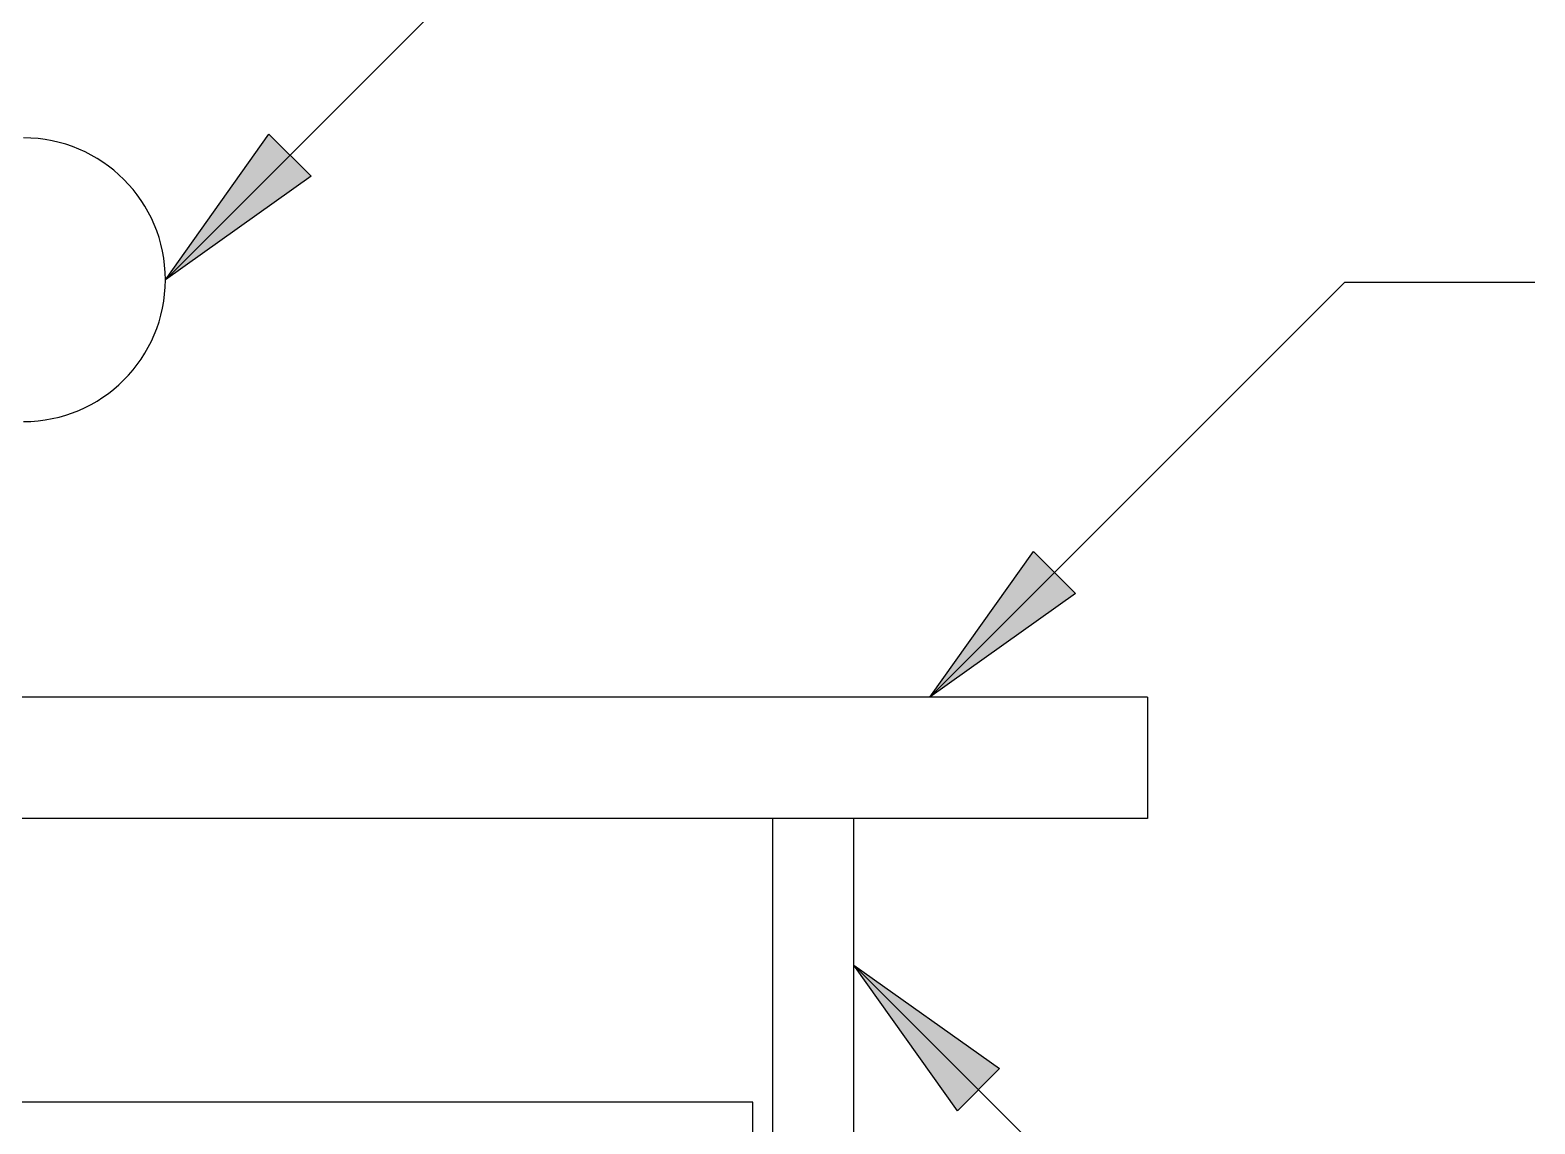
# Model space of a CAD drawing. Header units: inches. Extents: x 20 to 536, y 8 to 344.
# Drawn here: x 305.72 to 325.94, y 309.56 to 324.26 of the extents above; entities that cross this region are included whole.
import ezdxf

# ---------------------------------------------------------------- set-up
doc = ezdxf.new("R2010")
doc.units = ezdxf.units.IN
doc.header["$LTSCALE"] = 16
doc.header["$MEASUREMENT"] = 0
doc.layers.get('0').update_dxf_attribs({"lineweight": 25})
doc.layers.add('Hatch (ANSI)', color=7, linetype='Continuous', lineweight=18)
doc.layers.add('Sketch Geometry (ANSI)', color=7, linetype='Continuous', lineweight=25)

# ---------------------------------------------------------------- blocks, each defined once
blk = doc.blocks.new('UPPER HEAD ADN ELEMENT DETAIL')
at = {"layer": 'Hatch (ANSI)'}
for points in [[(0.08027, 0.37222), (0.13256, 0.42451), (0.12372, 0.43335)], [(0.08027, 0.37222), (0.1414, 0.41567), (0.13256, 0.42451)], [(0.4447, 0.25816), (0.40125, 0.19703), (0.45354, 0.24932)], [(0.45354, 0.24932), (0.40125, 0.19703), (0.46238, 0.24048)], [(0.43049, 0.04111), (0.36936, 0.08456), (0.42166, 0.03227)], [(0.42166, 0.03227), (0.36936, 0.08456), (0.41282, 0.02343)]]:
    blk.add_hatch(color=256, dxfattribs=at).paths.add_polyline_path(points)
for p, q in [((0.49266, 0.19703), (-0.65524, 0.19703)), ((0.40125, 0.19703), (0.02712, 0.19703)), ((0.49266, 0.19703), (0.49266, 0.14601)), ((0.49266, 0.14601), (-0.65524, 0.14601)), ((0.33535, 0.00996), (0.33535, 0.14601)), ((0.36936, 0.00996), (0.36936, 0.14601)), ((0.32685, 0.02697), (-0.48943, 0.02697)), ((0.32685, 0.00996), (0.32685, 0.02697))]:
    blk.add_line(p, q)
blk.add_arc((0.02074, 0.37222), 0.05952, 270, 90)
at = {"layer": 'Sketch Geometry (ANSI)'}
for p, q in [((0.08027, 0.37222), (0.25425, 0.54621)), ((0.08027, 0.37222), (0.12372, 0.43335)), ((0.12372, 0.43335), (0.1414, 0.41567)), ((0.1414, 0.41567), (0.08027, 0.37222)), ((0.40125, 0.19703), (0.57524, 0.37101)), ((0.65524, 0.37101), (0.57524, 0.37101)), ((0.40125, 0.19703), (0.4447, 0.25816)), ((0.4447, 0.25816), (0.46238, 0.24048)), ((0.46238, 0.24048), (0.40125, 0.19703)), ((0.36936, 0.08456), (0.43049, 0.04111)), ((0.36936, 0.08456), (0.54335, -0.08943)), ((0.41282, 0.02343), (0.36936, 0.08456)), ((0.43049, 0.04111), (0.41282, 0.02343))]:
    blk.add_line(p, q, dxfattribs=at)

msp = doc.modelspace()

# ---------------------------------------------------------------- block references
at = {"xscale": 32, "yscale": 32, "zscale": 32}
msp.add_blockref('UPPER HEAD ADN ELEMENT DETAIL', (304.97243, 308.99249), dxfattribs=at)

doc.saveas('drawing.dxf')
